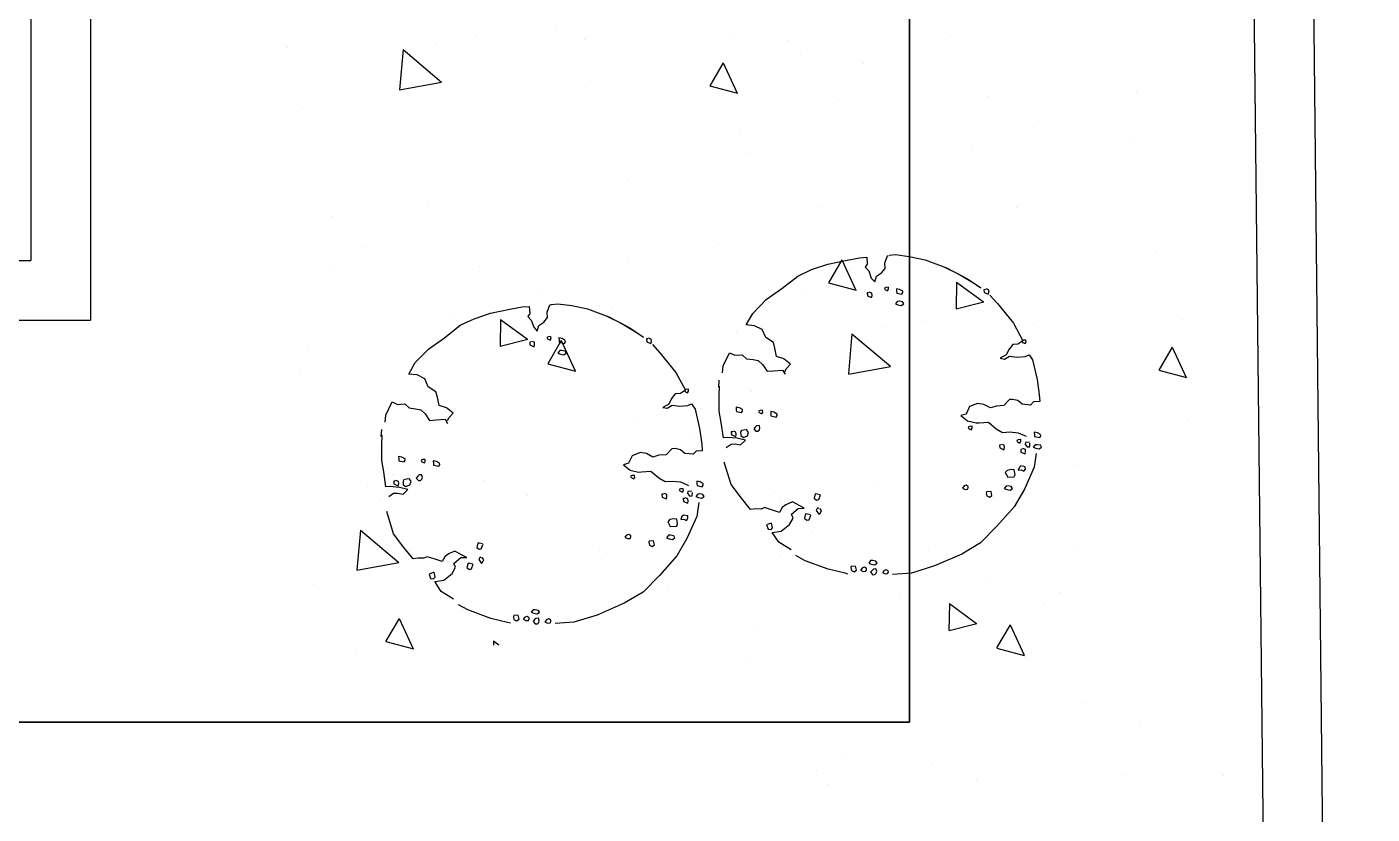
# Model space of a CAD drawing. Header units: inches. Extents: x -7543 to -822, y 102837 to 190349.
# Drawn here: x -837.02269 to -837.0001, y 102837.26488 to 102837.2781 of the extents above; entities that cross this region are included whole.
import ezdxf

# ---------------------------------------------------------------- set-up
doc = ezdxf.new("R2010")
doc.units = ezdxf.units.IN
doc.header["$MEASUREMENT"] = 0
doc.linetypes.add('__ZG_T_P__9', pattern=[22, 1, -10, 1, -10])
doc.layers.get('0').update_dxf_attribs({"lineweight": 25})
doc.layers.add('ARSA', color=7, linetype='Continuous', lineweight=30)
doc.layers.add('BİTKİ', color=96, linetype='Continuous', lineweight=25)
doc.layers.add('DUVAR', color=7, linetype='Continuous', lineweight=35, true_color=0xfc4642)

msp = doc.modelspace()

# ---------------------------------------------------------------- linework, layer by layer
for p, q in [((-837.0019352694046, 102837.3576117925), (-837.0000981574005, 102837.1874621891)), ((-837.0029160185378, 102837.3558234177), (-837.0011093037285, 102837.1884891411))]:
    msp.add_line(p, q)
at = {"layer": 'ARSA', "color": 40}
for p, q in [((-837.022619799399, 102837.2845311242), (-837.022619799399, 102837.2741786136)), ((-837.021619799399, 102837.2841499728), (-837.021619799399, 102837.2731786136)), ((-837.0414571962227, 102837.2741786136), (-837.022619799399, 102837.2741786136)), ((-837.0414571962227, 102837.2731786136), (-837.021619799399, 102837.2731786136))]:
    msp.add_line(p, q, dxfattribs=at)
at = {"layer": 'BİTKİ'}
for p, q in [((-837.0151370383433, 102837.2779386532), (-837.0151370383433, 102837.2779386532)), ((-837.0137938001543, 102837.2780634371), (-837.0137938001543, 102837.2780634371)), ((-837.0133167001109, 102837.2778969958), (-837.0133167001109, 102837.2778969958)), ((-837.0108193626465, 102837.2779687817), (-837.0108193626465, 102837.2779687817)), ((-837.0071832943922, 102837.2779579548), (-837.0071832943922, 102837.2779579548)), ((-837.0183113750396, 102837.277753424), (-837.0183113750396, 102837.277753424)), ((-837.0163703595034, 102837.2777188382), (-837.0164300971726, 102837.2770464868)), ((-837.0163703584633, 102837.277718838), (-837.0157247410784, 102837.277175614)), ((-837.0158140375753, 102837.2778252099), (-837.0158140375753, 102837.2778252099)), ((-837.0098946546811, 102837.2778764674), (-837.0098946546811, 102837.2778764674)), ((-837.0109928512389, 102837.2774987638), (-837.0112196277735, 102837.2771100835)), ((-837.0109928503872, 102837.2774987631), (-837.0107574571183, 102837.2769878852)), ((-837.0097036038841, 102837.2776296621), (-837.0097036038841, 102837.2776296621)), ((-837.0086334637195, 102837.277481308), (-837.0086334637195, 102837.277481308)), ((-837.0164280406894, 102837.277045113), (-837.0157226855342, 102837.2771742399)), ((-837.0132297710331, 102837.2771889475), (-837.0132297710331, 102837.2771889475)), ((-837.011216872909, 102837.2771087968), (-837.0107547032154, 102837.2769865989)), ((-837.0040594453515, 102837.27700395), (-837.0040594453515, 102837.27700395)), ((-837.0090541202801, 102837.2768603782), (-837.0090541202801, 102837.2768603782)), ((-837.0065567828158, 102837.2769321641), (-837.0065567828158, 102837.2769321641)), ((-837.0180514943562, 102837.2767527836), (-837.0180514943562, 102837.2767527836)), ((-837.0057840653893, 102837.2764221449), (-837.0057840653893, 102837.2764221449)), ((-837.0107133614572, 102837.276287488), (-837.0107133614572, 102837.276287488)), ((-837.006814215984, 102837.2761005183), (-837.006814215984, 102837.2761005183)), ((-837.0041028556951, 102837.2761820057), (-837.0041028556951, 102837.2761820057)), ((-837.0106057887124, 102837.275985981), (-837.0106057887124, 102837.275985981)), ((-837.0125765895782, 102837.2755236786), (-837.0125765895782, 102837.2755236786)), ((-837.015943138075, 102837.2751534969), (-837.015943138075, 102837.2751534969)), ((-837.0093362865547, 102837.2750664051), (-837.0093362865547, 102837.2750664051)), ((-837.0060730149545, 102837.2750663334), (-837.0060730149545, 102837.2750663334)), ((-837.0175693608837, 102837.2749092915), (-837.0175693608837, 102837.2749092915)), ((-837.017057062875, 102837.2743902862), (-837.017057062875, 102837.2743902862)), ((-837.0110657862599, 102837.2744519464), (-837.0110657862599, 102837.2744519464)), ((-837.0037337772868, 102837.2743245693), (-837.0037337772868, 102837.2743245693)), ((-837.0150879141371, 102837.2740762784), (-837.0150879141371, 102837.2740762784)), ((-837.0125905766728, 102837.2741480643), (-837.0125905766728, 102837.2741480643)), ((-837.0090009365824, 102837.2741921539), (-837.009227713117, 102837.2738034736)), ((-837.0090009357322, 102837.2741921532), (-837.0087655424633, 102837.2736812753)), ((-837.0175852516015, 102837.2740044926), (-837.0175852516015, 102837.2740044926)), ((-837.0141026606702, 102837.2736230173), (-837.0141026606702, 102837.2736230173)), ((-837.0096113572312, 102837.2736234836), (-837.0096113572312, 102837.2736234836)), ((-837.0092249570954, 102837.2738021913), (-837.0087627874018, 102837.2736799933)), ((-837.0070749356007, 102837.2738160055), (-837.007084842861, 102837.2733661146)), ((-837.0070749345571, 102837.2738160061), (-837.0066213764301, 102837.2734833031)), ((-837.0128626993778, 102837.2733775479), (-837.0128626993778, 102837.2733775479)), ((-837.0070820789474, 102837.2733648422), (-837.0066186134832, 102837.2734820298)), ((-837.0155740596668, 102837.2732960605), (-837.0155740596668, 102837.2732960605)), ((-837.01473177502, 102837.2731902955), (-837.0147416822801, 102837.2727404045)), ((-837.0147317739778, 102837.273190296), (-837.0142782158509, 102837.272857593)), ((-837.0131375243802, 102837.273182769), (-837.0131375243802, 102837.273182769)), ((-837.0075990860464, 102837.2731656721), (-837.0075990860464, 102837.2731656721)), ((-837.0062558478575, 102837.273290456), (-837.0062558478575, 102837.273290456)), ((-837.0032814103497, 102837.2731958007), (-837.0032814103497, 102837.2731958007)), ((-837.0107734227428, 102837.272980443), (-837.0107734227428, 102837.272980443)), ((-837.0088324072066, 102837.2729458571), (-837.0088921448757, 102837.2722735057)), ((-837.0088324061664, 102837.2729458569), (-837.0081867887816, 102837.272402633)), ((-837.0082760852785, 102837.2730522289), (-837.0082760852785, 102837.2730522289)), ((-837.005778747814, 102837.2731240148), (-837.005778747814, 102837.2731240148)), ((-837.0179592477032, 102837.2727466051), (-837.0179592477032, 102837.2727466051)), ((-837.0147389226103, 102837.2727391322), (-837.0142754571459, 102837.2728563198)), ((-837.0137141696528, 102837.2728345998), (-837.0139409461873, 102837.2724459194)), ((-837.0137141688023, 102837.2728345991), (-837.0134787755334, 102837.2723237211)), ((-837.0034548989421, 102837.2727257828), (-837.0036816754766, 102837.2723371024)), ((-837.0034548980904, 102837.2727257821), (-837.0032195048215, 102837.2722149041)), ((-837.0180961302374, 102837.2722619472), (-837.0180961302374, 102837.2722619472)), ((-837.0139381949695, 102837.272444635), (-837.0134760252758, 102837.272322437)), ((-837.0088900883926, 102837.272272132), (-837.0081847332374, 102837.2724012589)), ((-837.0056918187363, 102837.2724159665), (-837.0056918187363, 102837.2724159665)), ((-837.0036789206122, 102837.2723358158), (-837.0032167509186, 102837.2722136178)), ((-837.0105135420594, 102837.2719798025), (-837.0105135420594, 102837.2719798025)), ((-837.0124936209696, 102837.2715201114), (-837.0124936209696, 102837.2715201114)), ((-837.0031754091603, 102837.271514507), (-837.0031754091603, 102837.271514507)), ((-837.0115422119051, 102837.2712080427), (-837.0115422119051, 102837.2712080427)), ((-837.0050386372814, 102837.2707506975), (-837.0050386372814, 102837.2707506975)), ((-837.0165349832106, 102837.2705936556), (-837.0165349832106, 102837.2705936556)), ((-837.0150156915403, 102837.2704859982), (-837.0150156915403, 102837.2704859982)), ((-837.016964816222, 102837.2703841078), (-837.016964816222, 102837.2703841078)), ((-837.0142727994471, 102837.2702258307), (-837.0142727994471, 102837.2702258307)), ((-837.0117754619828, 102837.2702976165), (-837.0117754619828, 102837.2702976165)), ((-837.0101382144102, 102837.2702986971), (-837.0101382144102, 102837.2702986971)), ((-837.0084051857782, 102837.2703805159), (-837.0084051857782, 102837.2703805159)), ((-837.0167701369114, 102837.2701540448), (-837.0167701369114, 102837.2701540448)), ((-837.0100314085869, 102837.2701363105), (-837.0100314085869, 102837.2701363105)), ((-837.0170872115331, 102837.2696506213), (-837.0171469492022, 102837.2689782699)), ((-837.0170872104953, 102837.2696506211), (-837.0164415931104, 102837.2691073972)), ((-837.0095191105781, 102837.2696173052), (-837.0095191105781, 102837.2696173052)), ((-837.0050526243759, 102837.2693750833), (-837.0050526243759, 102837.2693750833)), ((-837.0171448977834, 102837.2689768969), (-837.0164395426282, 102837.2691060239)), ((-837.013068282997, 102837.2693073814), (-837.013068282997, 102837.2693073814)), ((-837.0130452777272, 102837.2691765906), (-837.0130452777272, 102837.2691765906)), ((-837.0100472993047, 102837.2692315115), (-837.0100472993047, 102837.2692315115)), ((-837.0075499618403, 102837.2693032974), (-837.0075499618403, 102837.2693032974)), ((-837.0178670010503, 102837.2687404267), (-837.0178670010503, 102837.2687404267)), ((-837.011935252843, 102837.2687100491), (-837.011935252843, 102837.2687100491)), ((-837.0065647083733, 102837.2688500363), (-837.0065647083733, 102837.2688500363)), ((-837.00803610737, 102837.2685230794), (-837.00803610737, 102837.2685230794)), ((-837.0071938227231, 102837.2684173144), (-837.0072037299833, 102837.2679674235)), ((-837.007193821681, 102837.2684173149), (-837.0067402635541, 102837.2680846119)), ((-837.0055995720834, 102837.268409788), (-837.0055995720834, 102837.268409788)), ((-837.005324747081, 102837.2686045668), (-837.005324747081, 102837.2686045668)), ((-837.0164354880666, 102837.2681704357), (-837.0166622646011, 102837.2677817554)), ((-837.0164354872174, 102837.268170435), (-837.0162000939486, 102837.2676595571)), ((-837.0104212954063, 102837.2679736241), (-837.0104212954063, 102837.2679736241)), ((-837.0072009703134, 102837.2679661512), (-837.0067375048491, 102837.2680833388)), ((-837.0061762173559, 102837.2680616187), (-837.0064029938904, 102837.2676729384)), ((-837.0061762165054, 102837.268061618), (-837.0059408232365, 102837.2675507401)), ((-837.0166595170299, 102837.2677804731), (-837.0161973473362, 102837.2676582752)), ((-837.0148506621424, 102837.2677916043), (-837.0148521830822, 102837.2677225381)), ((-837.0148506611017, 102837.2677916048), (-837.0147643312581, 102837.2677282785)), ((-837.017165029461, 102837.267576058), (-837.017165029461, 102837.267576058)), ((-837.0064002426726, 102837.2676716539), (-837.005938072979, 102837.267549456)), ((-837.0105581779405, 102837.2674889662), (-837.0105581779405, 102837.2674889662)), ((-837.0049556686728, 102837.2667471304), (-837.0049556686728, 102837.2667471304)), ((-837.0040042596082, 102837.2664350617), (-837.0040042596082, 102837.2664350617)), ((-837.0089970309137, 102837.2658206746), (-837.0089970309137, 102837.2658206746)), ((-837.0074777392434, 102837.2657130172), (-837.0074777392434, 102837.2657130172)), ((-837.0094268639251, 102837.2656111267), (-837.0094268639251, 102837.2656111267)), ((-837.0042375096859, 102837.2655246355), (-837.0042375096859, 102837.2655246355)), ((-837.0026002621133, 102837.2655257161), (-837.0026002621133, 102837.2655257161)), ((-837.0092321846146, 102837.2653810637), (-837.0092321846146, 102837.2653810637)), ((-837.0067348471503, 102837.2654528496), (-837.0067348471503, 102837.2654528496))]:
    msp.add_line(p, q, dxfattribs=at)
for points in [[(-837.0082089468572, 102837.2742659312), (-837.0081020654143, 102837.2742785172), (-837.0078698063255, 102837.2742465234), (-837.0076036283817, 102837.2741926014), (-837.0072453673332, 102837.2740575723), (-837.0068943305082, 102837.2738732716), (-837.0066676216561, 102837.2737190015)], [(-837.00995821035, 102837.2723164671), (-837.0099295398596, 102837.2723672859), (-837.0098629507775, 102837.2724403404), (-837.0099736055531, 102837.2725298578), (-837.010098633308, 102837.272569588), (-837.0101266520355, 102837.2727089425), (-837.0101511718531, 102837.2727997992), (-837.0102793486268, 102837.2728831774), (-837.0103395367545, 102837.2730202111), (-837.0104663139642, 102837.2730841901), (-837.0106074641532, 102837.2730983819), (-837.0104992311655, 102837.2732914417), (-837.0102715686786, 102837.2735223681), (-837.0100082378818, 102837.2737071173), (-837.0097430821621, 102837.2739163734), (-837.0095102467785, 102837.2740257971), (-837.0092366936752, 102837.2741186583), (-837.0089109999369, 102837.2741860309), (-837.0087054354797, 102837.2742252367), (-837.0085839066346, 102837.2742340044), (-837.008575509251, 102837.2741176095), (-837.0086077541192, 102837.2740665328), (-837.0085492399785, 102837.2740025039), (-837.0085083233038, 102837.27388358), (-837.0084498091632, 102837.2738195511), (-837.0084207133139, 102837.2739142759), (-837.0083384271566, 102837.2739689628), (-837.0082757623431, 102837.2740466093), (-837.0082824102719, 102837.2741387553), (-837.0082371919885, 102837.2742590184), (-837.008218744032, 102837.2742636161)], [(-837.0072898693596, 102837.2740748975), (-837.0070289562556, 102837.2739464345), (-837.0067453877025, 102837.2737738581)], [(-837.0085515931772, 102837.2736367066), (-837.0085766138218, 102837.2736349015), (-837.008573114912, 102837.2735864036), (-837.008502752497, 102837.2735573547), (-837.0084944786005, 102837.2735920769), (-837.0084972777283, 102837.2736308752), (-837.0085415698258, 102837.2736471798)], [(-837.0065901104856, 102837.2736904684), (-837.0066151311302, 102837.2736886632), (-837.0066116322203, 102837.2736401653), (-837.0065412698053, 102837.2736111164), (-837.0065329959089, 102837.2736458386), (-837.0065357950367, 102837.2736846369), (-837.0065800871341, 102837.2737009416)], [(-837.0156251745902, 102837.2714904157), (-837.0155965040999, 102837.2715412345), (-837.0155299150179, 102837.2716142891), (-837.0156405697935, 102837.2717038065), (-837.0157655975484, 102837.2717435366), (-837.0157936162758, 102837.2718828912), (-837.0158181360935, 102837.2719737478), (-837.0159463128672, 102837.272057126), (-837.0160065009948, 102837.2721941597), (-837.0161332782046, 102837.2722581388), (-837.0162744283934, 102837.2722723306), (-837.0161661954058, 102837.2724653904), (-837.015938532919, 102837.2726963167), (-837.0156752021221, 102837.272881066), (-837.0154100464024, 102837.2730903221), (-837.0151772110188, 102837.2731997457), (-837.0149036579155, 102837.2732926069), (-837.0145779641773, 102837.2733599796), (-837.0143723997201, 102837.2733991853), (-837.014250870875, 102837.2734079531), (-837.0142424734914, 102837.2732915581), (-837.0142747183595, 102837.2732404815), (-837.0142162042189, 102837.2731764525), (-837.0141752875442, 102837.2730575287), (-837.0141167734034, 102837.2729934997), (-837.0140876775542, 102837.2730882245), (-837.014005391397, 102837.2731429114), (-837.0139427265835, 102837.2732205579), (-837.0139493745122, 102837.2733127039), (-837.0139041562288, 102837.273432967), (-837.0138857082724, 102837.2734375647)], [(-837.0138759110976, 102837.2734398798), (-837.0137690296547, 102837.2734524659), (-837.0135367705659, 102837.273420472), (-837.0132705926221, 102837.2733665501), (-837.0129123315736, 102837.2732315209), (-837.0125612947486, 102837.2730472203), (-837.0123345858965, 102837.2728929501)], [(-837.0065167936781, 102837.2735940569), (-837.0063899727779, 102837.2734562807), (-837.0061217229371, 102837.2731246314), (-837.0059602790712, 102837.2728291517), (-837.0060461396063, 102837.2727742069), (-837.0061319246734, 102837.2727680179), (-837.0061945894868, 102837.2726903714), (-837.0062415572249, 102837.2725943573), (-837.0063417152712, 102837.272538381), (-837.0062688281514, 102837.2725241393), (-837.0061861921031, 102837.2725739765), (-837.0060629138031, 102837.2725584953), (-837.0059235130692, 102837.2725685524), (-837.005857349346, 102837.272597701), (-837.0058006601282, 102837.2725091653), (-837.0057232518744, 102837.2721832477), (-837.0056868357634, 102837.2719274982), (-837.0056784383798, 102837.2718111032), (-837.0057820953359, 102837.2718036248), (-837.005832212093, 102837.2717512588), (-837.0059733622819, 102837.2717654506), (-837.0060461739338, 102837.271828448), (-837.0061337084558, 102837.271846508), (-837.0061873241227, 102837.2718426398), (-837.0062843331501, 102837.2717430154), (-837.0064058619951, 102837.2717342476), (-837.0065077694962, 102837.2717025203), (-837.0066163249261, 102837.271762939), (-837.006721731337, 102837.2717797095), (-837.0068579830522, 102837.2717260043), (-837.0069171489557, 102837.2715998599), (-837.0070015344589, 102837.2715742717), (-837.0068908796832, 102837.2714847543), (-837.0067483299304, 102837.2714511633), (-837.0066982886412, 102837.2714547736), (-837.0065410160182, 102837.2714661201), (-837.0064107398987, 102837.2713536431), (-837.0063021844688, 102837.2712932245), (-837.0061806556238, 102837.2713019922), (-837.0060430798127, 102837.2712875425), (-837.0059090130999, 102837.2712289061)], [(-837.0129568335999, 102837.2732488461), (-837.012695920496, 102837.2731203832), (-837.0124123519428, 102837.2729478068)], [(-837.0142185574175, 102837.2728106553), (-837.0142435780621, 102837.2728088501), (-837.0142400791523, 102837.2727603522), (-837.0141697167373, 102837.2727313033), (-837.0141614428408, 102837.2727660255), (-837.0141642419686, 102837.2728048238), (-837.0142085340661, 102837.2728211285)], [(-837.0121837579184, 102837.2727680055), (-837.0120569370183, 102837.2726302293), (-837.0117886871775, 102837.27229858), (-837.0116272433115, 102837.2720031004), (-837.0117131038467, 102837.2719481556), (-837.0117988889137, 102837.2719419666), (-837.011861553727, 102837.2718643201), (-837.0119085214653, 102837.2717683059), (-837.0120086795116, 102837.2717123296), (-837.0119357923917, 102837.271698088), (-837.0118531563435, 102837.2717479251), (-837.0117298780435, 102837.2717324439), (-837.0115904773095, 102837.2717425011), (-837.0115243135863, 102837.2717716497), (-837.0114676243685, 102837.2716831139), (-837.0113902161148, 102837.2713571963), (-837.0113538000037, 102837.2711014468), (-837.0113454026202, 102837.2709850518), (-837.0114490595762, 102837.2709775735), (-837.0114991763334, 102837.2709252074), (-837.0116403265223, 102837.2709393992), (-837.0117131381742, 102837.2710023967), (-837.0118006726962, 102837.2710204566), (-837.011854288363, 102837.2710165884), (-837.0119512973904, 102837.270916964), (-837.0120728262355, 102837.2709081963), (-837.0121747337366, 102837.2708764689), (-837.0122832891664, 102837.2709368876), (-837.0123886955773, 102837.2709536582), (-837.0125249472926, 102837.2708999529), (-837.0125841131961, 102837.2707738085), (-837.0126684986992, 102837.2707482203), (-837.0125578439236, 102837.2706587029), (-837.0124152941708, 102837.270625112), (-837.0123652528815, 102837.2706287222), (-837.0122079802586, 102837.2706400687), (-837.012077704139, 102837.2705275918), (-837.0119691487091, 102837.2704671731), (-837.0118476198642, 102837.2704759409), (-837.011710044053, 102837.2704614912), (-837.0115759773403, 102837.2704028548)], [(-837.0122570747259, 102837.272864417), (-837.0122820953704, 102837.2728626119), (-837.0122785964606, 102837.272814114), (-837.0122082340457, 102837.2727850651), (-837.0121999601491, 102837.2728197872), (-837.012202759277, 102837.2728585856), (-837.0122470513745, 102837.2728748902)], [(-837.0110046363511, 102837.2722902138), (-837.0109923786928, 102837.2724076075), (-837.010886245051, 102837.2726297661), (-837.010796961074, 102837.2725874572), (-837.0106754322289, 102837.272596225), (-837.0106022706861, 102837.2725283777), (-837.0104936397884, 102837.2725167148), (-837.0104061052664, 102837.2724986549), (-837.0103329437236, 102837.2724308077), (-837.0102566331618, 102837.2723193124), (-837.010149401828, 102837.2723270486), (-837.0099957035828, 102837.2723381373), (-837.0099547114401, 102837.2722679692)], [(-837.0110694820297, 102837.2720508505), (-837.0110613689926, 102837.2721686286)], [(-837.0109441006158, 102837.2710412062), (-837.0108618144585, 102837.2710958932), (-837.0107939012804, 102837.2711007928), (-837.0107027923807, 102837.2710829907), (-837.0106222556783, 102837.2711619266), (-837.0107648054311, 102837.2711955176), (-837.010923827509, 102837.27120842), (-837.0109917406871, 102837.2712035203), (-837.0110281567981, 102837.2714592698), (-837.0110596744355, 102837.2716471223), (-837.0110603467685, 102837.2719054505), (-837.011054371173, 102837.2720716328)], [(-837.0166716005914, 102837.2714641624), (-837.016659342933, 102837.2715815562), (-837.0165532092913, 102837.2718037147), (-837.0164639253144, 102837.2717614058), (-837.0163423964693, 102837.2717701736), (-837.0162692349265, 102837.2717023264), (-837.0161606040288, 102837.2716906635), (-837.0160730695068, 102837.2716726035), (-837.0159999079639, 102837.2716047563), (-837.0159235974022, 102837.271493261), (-837.0158163660683, 102837.2715009973), (-837.0156626678231, 102837.2715120859), (-837.0156216756804, 102837.2714419178)], [(-837.01673644627, 102837.2712247991), (-837.016728333233, 102837.2713425772)], [(-837.0106241286203, 102837.2713372927), (-837.0106877676386, 102837.2713229513), (-837.0107038900727, 102837.271297413), (-837.0106996913809, 102837.2712392155), (-837.0106543496105, 102837.2712083615), (-837.0105881858873, 102837.2712375101), (-837.0105670140435, 102837.2712926629), (-837.0106069565132, 102837.2713482816)], [(-837.0166110648562, 102837.2702151549), (-837.0165287786989, 102837.2702698418), (-837.0164608655208, 102837.2702747414), (-837.016369756621, 102837.2702569394), (-837.0162892199187, 102837.2703358752), (-837.0164317696715, 102837.2703694662), (-837.0165907917494, 102837.2703823686), (-837.0166587049275, 102837.270377469), (-837.0166951210385, 102837.2706332185), (-837.0167266386759, 102837.2708210709), (-837.0167273110089, 102837.2710793992), (-837.0167213354134, 102837.2712455814)], [(-837.0108336173463, 102837.2713026789), (-837.0108586379909, 102837.2713008737), (-837.0108551390811, 102837.2712523758), (-837.010784776666, 102837.2712233269), (-837.0107765027695, 102837.2712580491), (-837.0107793018974, 102837.2712968474), (-837.0108235939948, 102837.2713131521)], [(-837.0057368906009, 102837.2709402814), (-837.0057712830429, 102837.2707075224), (-837.0059351830243, 102837.2703398203), (-837.0061079057483, 102837.2700446072), (-837.0063968334846, 102837.2697166352), (-837.0066713882417, 102837.2694384506), (-837.0069883347055, 102837.2692498331), (-837.0074446819033, 102837.2690511586), (-837.0078347899098, 102837.2689303884), (-837.0081493351557, 102837.2689076953)], [(-837.0063300316901, 102837.271081589), (-837.0063550523347, 102837.2710797839), (-837.0063515534248, 102837.2710312859), (-837.0062811910099, 102837.271002237), (-837.0062729171134, 102837.2710369592), (-837.0062757162412, 102837.2710757575), (-837.0063200083387, 102837.2710920622)], [(-837.0059727448465, 102837.271009865), (-837.0059977654911, 102837.2710080598), (-837.0059942665813, 102837.270959562), (-837.0059239041664, 102837.2709305131), (-837.0059156302698, 102837.2709652352), (-837.0059184293976, 102837.2710040335), (-837.0059627214952, 102837.2710203382)], [(-837.0098540779048, 102837.2693187711), (-837.0100617422994, 102837.2694482421), (-837.0101721394336, 102837.2696131142), (-837.010021000042, 102837.2696363112), (-837.0098792352867, 102837.2697475362), (-837.009821335356, 102837.2698544212), (-837.0098477570182, 102837.2699185038), (-837.0097333274615, 102837.2700168864), (-837.0096345424697, 102837.2700186741), (-837.0097101674892, 102837.2700596404), (-837.0098330581459, 102837.2701262107), (-837.0099400829429, 102837.2700791167), (-837.0100031822835, 102837.270030348), (-837.0100471862308, 102837.2699491154), (-837.0101816568737, 102837.2699943087), (-837.0103003723042, 102837.2700309673), (-837.0103550427012, 102837.2700052826), (-837.0104515116958, 102837.2700077703), (-837.0105345414752, 102837.2699974479), (-837.010689053204, 102837.2701862171), (-837.0108611793745, 102837.2704177079), (-837.0109756646228, 102837.2707907637)], [(-837.0061601904406, 102837.2706697144), (-837.006223829459, 102837.270655373), (-837.0062571240001, 102837.2706188458), (-837.0062154320754, 102837.2705389781), (-837.0061082007416, 102837.2705467143), (-837.0060927780894, 102837.2705819523), (-837.0061058749917, 102837.2706638829), (-837.0061601904406, 102837.2706697144)], [(-837.0165005815866, 102837.2704766275), (-837.0165256022312, 102837.2704748223), (-837.0165221033213, 102837.2704263245), (-837.0164517409064, 102837.2703972756), (-837.0164434670098, 102837.2704319977), (-837.0164462661378, 102837.270470796), (-837.0164905582352, 102837.2704871007)], [(-837.0162910928607, 102837.2705112413), (-837.016354731879, 102837.2704969), (-837.016370854313, 102837.2704713616), (-837.0163666556213, 102837.2704131642), (-837.0163213138508, 102837.2703823101), (-837.0162551501277, 102837.2704114587), (-837.0162339782839, 102837.2704666115), (-837.0162739207536, 102837.2705222303)], [(-837.0119969959305, 102837.2702555376), (-837.012022016575, 102837.2702537325), (-837.0120185176652, 102837.2702052346), (-837.0119481552503, 102837.2701761857), (-837.0119398813538, 102837.2702109078), (-837.0119426804815, 102837.2702497062), (-837.011986972579, 102837.2702660108)], [(-837.0093668577181, 102837.2702452693), (-837.0094179203045, 102837.2702563401), (-837.0094477606387, 102837.2702614448), (-837.0094667453848, 102837.2701887791), (-837.0094272627845, 102837.2701563313), (-837.0093904744585, 102837.2701640529), (-837.0093605556331, 102837.2702418555)], [(-837.0114038548412, 102837.2701142301), (-837.0114382472833, 102837.269881471), (-837.0116021472647, 102837.2695137689), (-837.0117748699886, 102837.2692185558), (-837.012063797725, 102837.2688905839), (-837.0123383524821, 102837.2686123992), (-837.0126552989458, 102837.2684237818), (-837.0131116461436, 102837.2682251072), (-837.0135017541502, 102837.268104337), (-837.0138162993961, 102837.268081644)], [(-837.0116397090869, 102837.2701838136), (-837.0116647297315, 102837.2701820085), (-837.0116612308216, 102837.2701335106), (-837.0115908684066, 102837.2701044617), (-837.0115825945102, 102837.2701391838), (-837.011585393638, 102837.2701779822), (-837.0116296857354, 102837.2701942868)], [(-837.0093868344915, 102837.2700127716), (-837.0094088917889, 102837.2700247201), (-837.0094320517611, 102837.2699819661), (-837.0093883939346, 102837.2699196066), (-837.0093627288265, 102837.2699444136), (-837.0093442008488, 102837.2699786168), (-837.0093727493696, 102837.2700162016)], [(-837.0155210421451, 102837.2684927197), (-837.0157287065398, 102837.2686221907), (-837.015839103674, 102837.2687870628), (-837.0156879642824, 102837.2688102598), (-837.0155461995271, 102837.2689214849), (-837.0154882995964, 102837.2690283699), (-837.0155147212586, 102837.2690924524), (-837.0154002917018, 102837.2691908351), (-837.0153015067101, 102837.2691926228), (-837.0153771317296, 102837.2692335891), (-837.0155000223863, 102837.2693001593), (-837.0156070471832, 102837.2692530653), (-837.0156701465239, 102837.2692042967), (-837.0157141504712, 102837.2691230641), (-837.0158486211141, 102837.2691682573), (-837.0159673365445, 102837.2692049159), (-837.0160220069415, 102837.2691792312), (-837.0161184759361, 102837.2691817189), (-837.0162015057155, 102837.2691713966), (-837.0163560174444, 102837.2693601657), (-837.0165281436148, 102837.2695916565), (-837.0166426288632, 102837.2699647123)], [(-837.011827154681, 102837.269843663), (-837.0118907936993, 102837.2698293217), (-837.0119240882404, 102837.2697927944), (-837.0118823963157, 102837.2697129267), (-837.0117751649819, 102837.269720663), (-837.0117597423298, 102837.2697559009), (-837.0117728392321, 102837.2698378316), (-837.011827154681, 102837.269843663)], [(-837.0101876703765, 102837.2697697703), (-837.0102366619926, 102837.2697516107), (-837.0102645572331, 102837.2697398481), (-837.0102414369793, 102837.2696683906), (-837.0101906959082, 102837.2696623013), (-837.0101638503409, 102837.2696886132), (-837.0101805216209, 102837.269770286)], [(-837.0095294342921, 102837.2699075289), (-837.0095804968785, 102837.2699185997), (-837.0096103372127, 102837.2699237043), (-837.0096293219588, 102837.2698510387), (-837.0095898393585, 102837.2698185909), (-837.0095530510325, 102837.2698263124), (-837.009523132207, 102837.269904115)], [(-837.0150338219584, 102837.269419218), (-837.0150848845448, 102837.2694302888), (-837.015114724879, 102837.2694353934), (-837.015133709625, 102837.2693627278), (-837.0150942270247, 102837.2693302799), (-837.0150574386988, 102837.2693380015), (-837.0150275198735, 102837.2694158041)], [(-837.0151963985325, 102837.2690814775), (-837.0152474611189, 102837.2690925483), (-837.0152773014531, 102837.269097653), (-837.0152962861991, 102837.2690249873), (-837.0152568035988, 102837.2689925395), (-837.0152200152729, 102837.2690002611), (-837.0151900964474, 102837.2690780637)], [(-837.0150537987319, 102837.2691867202), (-837.0150758560292, 102837.2691986687), (-837.0150990160015, 102837.2691559147), (-837.015055358175, 102837.2690935553), (-837.0150296930669, 102837.2691183623), (-837.0150111650892, 102837.2691525655), (-837.01503971361, 102837.2691901502)], [(-837.0088997586798, 102837.2689134014), (-837.0089479837777, 102837.2689280129), (-837.0092318442278, 102837.2689968004), (-837.0096178128786, 102837.2691390112), (-837.0097743472894, 102837.2692253806)], [(-837.0158546346169, 102837.2689437189), (-837.015903626233, 102837.2689255593), (-837.0159315214734, 102837.2689137967), (-837.0159084012197, 102837.2688423393), (-837.0158576601486, 102837.2688362499), (-837.0158308145811, 102837.2688625619), (-837.0158474858613, 102837.2689442347)], [(-837.0145667229201, 102837.2680873501), (-837.0146149480181, 102837.2681019615), (-837.0148988084682, 102837.268170749), (-837.015284777119, 102837.2683129598), (-837.0154413115298, 102837.2683993292)]]:
    msp.add_lwpolyline(points, dxfattribs=at)
for points in [[(-837.0082633926718, 102837.2737257495), (-837.0082877135344, 102837.2737142448), (-837.0082788153238, 102837.2736905116), (-837.0082341733354, 102837.2736693571), (-837.0082180509013, 102837.2736948955), (-837.0082205001382, 102837.273728844)], [(-837.008031133583, 102837.2736937556), (-837.0080857989229, 102837.2737044369), (-837.008082300013, 102837.273655939), (-837.0080805505581, 102837.27363169), (-837.0079930160362, 102837.2736136301), (-837.0079768936021, 102837.2736391684), (-837.007978643057, 102837.2736634173)], [(-837.0080346599417, 102837.2734936248), (-837.0080704037197, 102837.2734910461), (-837.0081033483698, 102837.273449669), (-837.0080590562723, 102837.2734333644), (-837.0080043909325, 102837.2734226831), (-837.0079632478538, 102837.2734500266), (-837.0079835689796, 102837.2734826857)], [(-837.013930356912, 102837.2728996981), (-837.0139546777747, 102837.2728881934), (-837.0139457795642, 102837.2728644602), (-837.0139011375758, 102837.2728433058), (-837.0138850151417, 102837.2728688441), (-837.0138874643785, 102837.2729027926)], [(-837.0136980978234, 102837.2728677043), (-837.0137527631632, 102837.2728783855), (-837.0137492642534, 102837.2728298876), (-837.0137475147985, 102837.2728056386), (-837.0136599802765, 102837.2727875787), (-837.0136438578425, 102837.272813117), (-837.0136456072973, 102837.272837366)], [(-837.0059538300976, 102837.2728393671), (-837.0059781509601, 102837.2728278624), (-837.0059692527497, 102837.2728041292), (-837.0059246107612, 102837.2727829747), (-837.0059084883271, 102837.272808513), (-837.0059109375641, 102837.2728424616)], [(-837.0137016241821, 102837.2726675735), (-837.0137373679601, 102837.2726649947), (-837.0137703126102, 102837.2726236177), (-837.0137260205126, 102837.272607313), (-837.0136713551727, 102837.2725966318), (-837.0136302120941, 102837.2726239752), (-837.01365053322, 102837.2726566344)], [(-837.0116207943379, 102837.2720133157), (-837.0116451152005, 102837.272001811), (-837.01163621699, 102837.2719780778), (-837.0115915750016, 102837.2719569233), (-837.0115754525675, 102837.2719824617), (-837.0115779018043, 102837.2720164102)], [(-837.0107225577818, 102837.271705569), (-837.0107772231217, 102837.2717162502), (-837.0107737242118, 102837.2716677523), (-837.010771974757, 102837.2716435034), (-837.010684440235, 102837.2716254434), (-837.0106683178009, 102837.2716509818), (-837.0106700672559, 102837.2716752307)], [(-837.0103745190397, 102837.271662428), (-837.0103988399023, 102837.2716509233), (-837.0103899416919, 102837.2716271901), (-837.0103452997034, 102837.2716060356), (-837.0103291772693, 102837.271631574), (-837.0103316265062, 102837.2716655225)], [(-837.0101422599511, 102837.2716304341), (-837.0101969252909, 102837.2716411154), (-837.0101934263811, 102837.2715926175), (-837.0101916769262, 102837.2715683685), (-837.0101041424042, 102837.2715503086), (-837.0100880199701, 102837.2715758469), (-837.010089769425, 102837.2716000959)], [(-837.0104349610201, 102837.2714045656), (-837.0104517832362, 102837.2713887269), (-837.0104815033994, 102837.2713524575), (-837.0104461849804, 102837.2713111303), (-837.0104104412026, 102837.271313709), (-837.0103868201219, 102837.2713349133), (-837.0103785462254, 102837.2713696354), (-837.0103920684867, 102837.2714076602), (-837.0103920684867, 102837.2714076602)], [(-837.0068592111099, 102837.2713944134), (-837.0068835319726, 102837.2713829087), (-837.0068746337621, 102837.2713591755), (-837.0068299917737, 102837.2713380211), (-837.0068138693396, 102837.2713635594), (-837.0068163185764, 102837.2713975079)], [(-837.0060418311847, 102837.2711706318), (-837.0060661520473, 102837.2711591271), (-837.0060572538367, 102837.2711353939), (-837.0060126118483, 102837.2711142395), (-837.0059964894142, 102837.2711397778), (-837.0059989386511, 102837.2711737263)], [(-837.0057160619784, 102837.2712867603), (-837.0057707273182, 102837.2712974415), (-837.0057672284084, 102837.2712489436), (-837.0057654789535, 102837.2712246947), (-837.0056779444316, 102837.2712066347), (-837.0056618219975, 102837.2712321731), (-837.0056635714524, 102837.271256422)], [(-837.0163895220222, 102837.2708795176), (-837.016444187362, 102837.2708901989), (-837.0164406884522, 102837.270841701), (-837.0164389389973, 102837.270817452), (-837.0163514044754, 102837.2707993921), (-837.0163352820413, 102837.2708249304), (-837.0163370314962, 102837.2708491794)], [(-837.0057195883371, 102837.2710866295), (-837.0057553321151, 102837.2710840507), (-837.0057882767651, 102837.2710426737), (-837.0057439846677, 102837.271026369), (-837.0056893193278, 102837.2710156878), (-837.0056481762491, 102837.2710430312), (-837.005668497375, 102837.2710756904)], [(-837.0160414832801, 102837.2708363766), (-837.0160658041427, 102837.2708248719), (-837.0160569059321, 102837.2708011387), (-837.0160122639437, 102837.2707799843), (-837.0159961415097, 102837.2708055226), (-837.0159985907466, 102837.2708394711)], [(-837.0158092241913, 102837.2708043828), (-837.0158638895313, 102837.270815064), (-837.0158603906215, 102837.2707665661), (-837.0158586411665, 102837.2707423172), (-837.0157711066445, 102837.2707242572), (-837.0157549842105, 102837.2707497955), (-837.0157567336654, 102837.2707740445)], [(-837.0059956935941, 102837.2707303324), (-837.0060193146747, 102837.2707091281), (-837.0060408364095, 102837.2706588251), (-837.0059907951204, 102837.2706624354), (-837.0059461531318, 102837.2706412809), (-837.0059200073464, 102837.2706772925), (-837.0059228064742, 102837.2707160908)], [(-837.0161019252605, 102837.2705785143), (-837.0161187474765, 102837.2705626755), (-837.0161484676398, 102837.2705264061), (-837.0161131492208, 102837.2704850789), (-837.0160774054428, 102837.2704876576), (-837.0160537843622, 102837.2705088619), (-837.0160455104657, 102837.2705435841), (-837.016059032727, 102837.2705816088), (-837.016059032727, 102837.2705816088)], [(-837.0125261753503, 102837.270568362), (-837.012550496213, 102837.2705568573), (-837.0125415980024, 102837.2705331241), (-837.0124969560139, 102837.2705119697), (-837.01248083358, 102837.270537508), (-837.0124832828168, 102837.2705714566)], [(-837.0113830262187, 102837.2704607089), (-837.0114376915586, 102837.2704713901), (-837.0114341926488, 102837.2704228923), (-837.0114324431938, 102837.2703986433), (-837.0113449086718, 102837.2703805834), (-837.0113287862378, 102837.2704061217), (-837.0113305356928, 102837.2704303706)], [(-837.011708795425, 102837.2703445805), (-837.0117331162876, 102837.2703330758), (-837.0117242180771, 102837.2703093426), (-837.0116795760887, 102837.2702881881), (-837.0116634536546, 102837.2703137264), (-837.0116659028915, 102837.270347675)], [(-837.0113865525774, 102837.2702605781), (-837.0114222963554, 102837.2702579994), (-837.0114552410055, 102837.2702166223), (-837.011410948908, 102837.2702003177), (-837.0113562835681, 102837.2701896364), (-837.0113151404895, 102837.2702169799), (-837.0113354616153, 102837.270249639)], [(-837.0069136363543, 102837.2704057301), (-837.0069486803503, 102837.2703934518), (-837.0069784005136, 102837.2703571824), (-837.0069337585252, 102837.270336028), (-837.0068908659916, 102837.2703391225), (-837.0068783179354, 102837.2703644029), (-837.0068797174993, 102837.2703838021)], [(-837.0064963603381, 102837.2702993338), (-837.0065714222719, 102837.2702939185), (-837.0065771714635, 102837.2702740035), (-837.0065665237981, 102837.2702260214), (-837.0065218818097, 102837.2702048669), (-837.006480738731, 102837.2702322104)], [(-837.0062085097237, 102837.2703932265), (-837.0062442535017, 102837.2703906477), (-837.0062771981518, 102837.2703492707), (-837.0062329060543, 102837.270332966), (-837.0061782407145, 102837.2703222848), (-837.0061370976358, 102837.2703496282), (-837.0061574187616, 102837.2703822874)], [(-837.0116626578344, 102837.2699042811), (-837.011686278915, 102837.2698830768), (-837.0117078006498, 102837.2698327737), (-837.0116577593607, 102837.269836384), (-837.0116131173722, 102837.2698152296), (-837.0115869715868, 102837.2698512411), (-837.0115897707146, 102837.2698900394)], [(-837.0125806005947, 102837.2695796788), (-837.0126156445907, 102837.2695674004), (-837.012645364754, 102837.269531131), (-837.0126007227655, 102837.2695099766), (-837.0125578302319, 102837.2695130711), (-837.0125452821757, 102837.2695383516), (-837.0125466817397, 102837.2695577507)], [(-837.0118754739641, 102837.2695671751), (-837.0119112177421, 102837.2695645964), (-837.0119441623921, 102837.2695232193), (-837.0118998702947, 102837.2695069146), (-837.0118452049547, 102837.2694962334), (-837.0118040618761, 102837.2695235769), (-837.011824383002, 102837.269556236)], [(-837.0121633245785, 102837.2694732825), (-837.0122383865122, 102837.2694678671), (-837.0122441357039, 102837.2694479522), (-837.0122334880384, 102837.26939997), (-837.01218884605, 102837.2693788156), (-837.0121477029713, 102837.269406159)], [(-837.0084824246238, 102837.2691420411), (-837.0085181684018, 102837.2691394624), (-837.0085511130519, 102837.2690980853), (-837.0085068209544, 102837.2690817807), (-837.0084521556146, 102837.2690710994), (-837.0084110125359, 102837.2690984429), (-837.0084313336617, 102837.269131102)], [(-837.0087702752382, 102837.2690481485), (-837.008845337172, 102837.2690427331), (-837.0088510863636, 102837.2690228182), (-837.0088404386983, 102837.268974836), (-837.0087957967098, 102837.2689536816), (-837.0087546536312, 102837.2689810251)], [(-837.0086216264028, 102837.2690296227), (-837.0086566703988, 102837.2690173443), (-837.008686390562, 102837.2689810749), (-837.0086417485736, 102837.2689599205), (-837.0085988560401, 102837.268963015), (-837.0085863079838, 102837.2689882954), (-837.0085877075477, 102837.2690076946)], [(-837.0084719278943, 102837.2689965474), (-837.0084887501104, 102837.2689807087), (-837.0085184702737, 102837.2689444393), (-837.0084831518546, 102837.2689031121), (-837.0084474080767, 102837.2689056908), (-837.0084237869961, 102837.2689268951), (-837.0084155130995, 102837.2689616173), (-837.0084290353608, 102837.268999642), (-837.0084290353608, 102837.268999642)], [(-837.0082557157717, 102837.268987771), (-837.0082907597678, 102837.2689754927), (-837.008320479931, 102837.2689392233), (-837.0082758379425, 102837.2689180688), (-837.008232945409, 102837.2689211633), (-837.0082203973527, 102837.2689464438), (-837.0082217969167, 102837.268965843)], [(-837.0144372394786, 102837.2682220971), (-837.0145123014123, 102837.2682166817), (-837.014518050604, 102837.2681967668), (-837.0145074029385, 102837.2681487847), (-837.0144627609501, 102837.2681276302), (-837.0144216178714, 102837.2681549737)], [(-837.0142885906431, 102837.2682035713), (-837.0143236346391, 102837.268191293), (-837.0143533548024, 102837.2681550235), (-837.014308712814, 102837.2681338691), (-837.0142658202803, 102837.2681369636), (-837.0142532722241, 102837.2681622441), (-837.0142546717881, 102837.2681816432)], [(-837.0141493888642, 102837.2683159898), (-837.0141851326421, 102837.268313411), (-837.0142180772922, 102837.268272034), (-837.0141737851948, 102837.2682557293), (-837.0141191198549, 102837.2682450481), (-837.0140779767762, 102837.2682723915), (-837.0140982979021, 102837.2683050507)], [(-837.0141388921347, 102837.2681704961), (-837.0141557143507, 102837.2681546573), (-837.014185434514, 102837.2681183879), (-837.014150116095, 102837.2680770607), (-837.0141143723171, 102837.2680796394), (-837.0140907512364, 102837.2681008437), (-837.0140824773399, 102837.2681355659), (-837.0140959996012, 102837.2681735906), (-837.0140959996012, 102837.2681735906)], [(-837.0139226800121, 102837.2681617197), (-837.013957724008, 102837.2681494413), (-837.0139874441713, 102837.2681131719), (-837.0139428021829, 102837.2680920175), (-837.0138999096494, 102837.268095112), (-837.0138873615931, 102837.2681203924), (-837.013888761157, 102837.2681397916)]]:
    msp.add_lwpolyline(points, close=True, dxfattribs=at)
for points in [[(-837.0058521147386, 102837.2711306937), (-837.0059200279167, 102837.271125794), (-837.0059247274353, 102837.2710913298), (-837.0058894090164, 102837.2710500025), (-837.0058465164827, 102837.271053097), (-837.005843566419, 102837.2711118103, -0.6508109487365571)], [(-837.0115190789788, 102837.2703046423), (-837.0115869921569, 102837.2702997427), (-837.0115916916757, 102837.2702652784), (-837.0115563732567, 102837.2702239512), (-837.0115134807231, 102837.2702270457), (-837.0115105306594, 102837.2702857589, -0.6508109487365571)]]:
    msp.add_lwpolyline(points, format="xyb", dxfattribs=at)
at = {"layer": 'DUVAR', "linetype": '__ZG_T_P__9'}
for p, q in [((-837.0078634382992, 102837.2823309907), (-837.0078634382992, 102837.2664286862)), ((-837.0078634382992, 102837.2664286862), (-837.0357215589883, 102837.2664286862))]:
    msp.add_line(p, q, dxfattribs=at)

doc.saveas('drawing.dxf')
